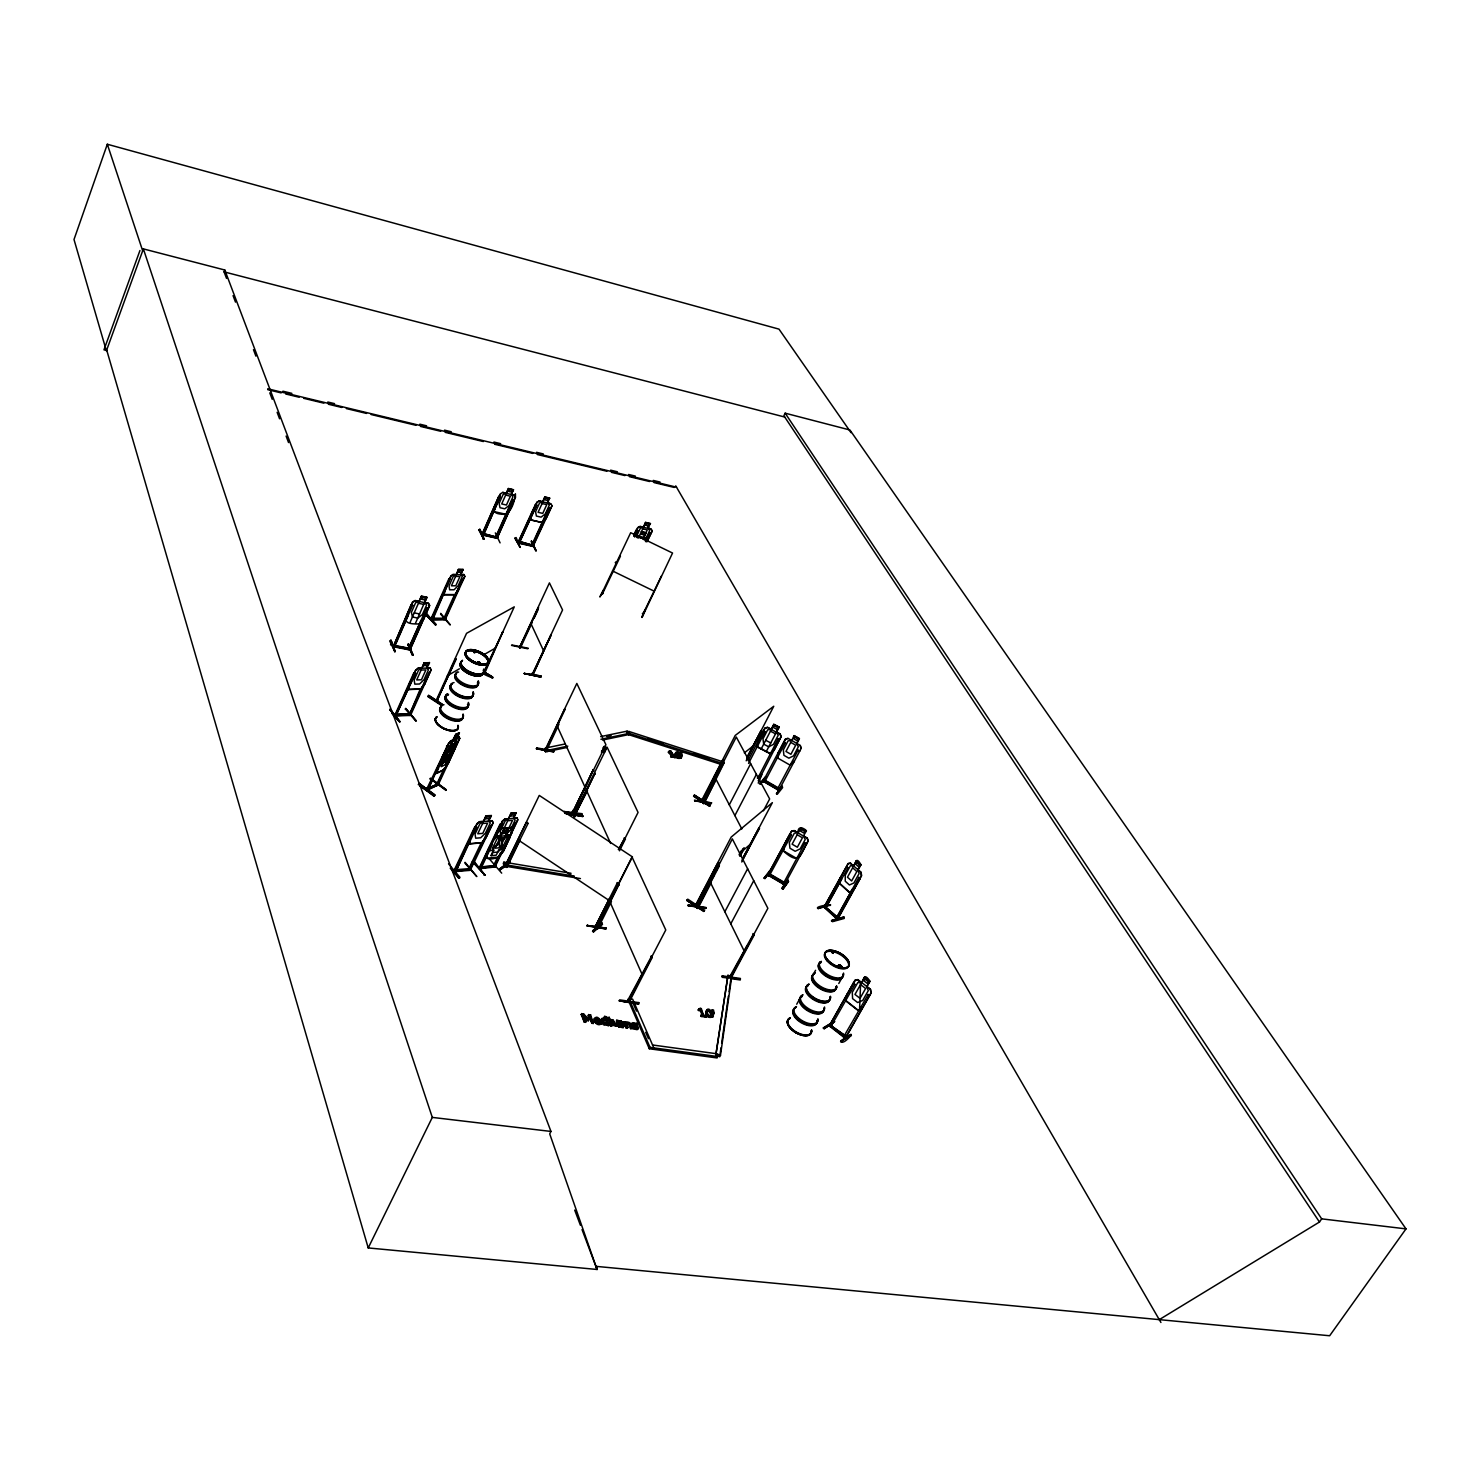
<?xml version="1.0" encoding="UTF-8"?>
<svg xmlns="http://www.w3.org/2000/svg" width="1480" height="1480" viewBox="0 0 1480 1480"><rect width="100%" height="100%" fill="white"/><g stroke="black" fill="none" stroke-linecap="round" stroke-linejoin="round"><path stroke-width="1.5" d="M531.468 541.07L536.26 550.986L531.394 540.977M839.826 967.217C843.785 967.883 837.014 963.924 839.53 967.051M838.809 966.2L840.455 965.386M832.778 952.343C831.649 955.192 834.48 950.789 832.482 952.861M837.218 916.49L838.383 917.582M540.848 677.008L524.216 673.418L541.07 675.971L540.811 677.1L524.124 673.511L541.07 676.027M836.848 916.768L825.988 907.407L838.198 917.97M859.566 1009.767L860.657 981.888M415.695 720.908L405.52 709.087M824.878 905.797C827.801 907.555 824.841 904.632 824.064 907.221L848.188 863.524L823.953 907.259M825.692 908.221L841.676 879.157M592.74 931.309L593.499 931.882L592.981 930.439L601.971 922.947L592.518 931.346M601.712 923.668L592.814 931.401M450.216 624.671L440.707 613.349M776.593 793.687L782.199 786.269L782.624 787.582L777.278 794.26L776.834 792.947M782.162 888.481C781.403 886.279 790.69 880.637 787.563 880.989L788.1 880.285M782.476 887.926L782.883 889.184L788.526 881.507M464.924 863.099L476.819 876.586L465.072 862.322M845.709 1038.202L843.545 1036.999L868.224 994.412M846.579 1036.666L831.427 1025.992L846.412 1036.536M501.702 873.145L489.602 859.159M830.428 1026.861L829.337 1025.455M484.848 672.623C507.104 684.278 476.394 672.198 484.682 673.215M851.389 1035.741L850.445 1035.149C853.535 1032.818 843.23 1045.602 840.807 1041.365M494.857 506.456L494.209 511.599L506.141 514.337C516.871 506.438 515.059 485.403 515.484 497.373M493.95 865.042L495.93 865.319L494.968 867.095L509.379 836.922M495.005 866.984L479.428 868.741L481.444 866.429M495.763 865.393L493.784 865.06M495.93 865.43L494.283 865.578M493.191 866.633L495.079 864.764M531.302 514.818L530.562 519.813L542.383 522.607L546.231 518.351L551.985 505.753C550.893 501.591 544.14 504.384 549.82 498.131L544.788 496.947L542.698 501.757L539.22 500.869L536.907 502.275L518.055 543.012L520.312 542.068L518.796 541.291L532.06 545.066L519.887 541.587L519.258 542.957L536.704 505.032L535.316 504.717L517.908 542.698L533.152 546.101M481.574 867.003L481.074 868.594L478.891 868.149L480.982 866.318M479.187 868.113L500.111 823.99L501.554 823.842L498.131 832.334M832.204 920.283L832.445 921.67L844.229 918.451L843.471 917.804C843.23 918.081 816.109 925.074 843.989 917.045M720.038 1054.5L721.001 1047.784M721.648 1043.289L728.401 996.17M729.048 991.674L730.99 978.206L754.264 934.879L753.653 933.658L729.807 976.596C732.082 980.26 729.603 973.23 731.638 975.191M720.464 1055.388L731.693 976.874L727.975 975.283L715.821 1055.092L719.706 1056.757L720.464 1055.388L716.561 1053.723L652.551 1044.991M408.776 689.532L409.405 684.223L408.776 689.532L420.746 689.125L424.815 683.852L431.161 669.7L430.088 667.758C420.838 671.754 435.286 653.846 426.666 668.165L428.423 669.848L424.002 679.709L419.58 684.001L414.825 684.149L414.141 680.005L418.544 670.126L421.893 668.294L424.168 662.818L429.274 662.688M715.821 1055.092L727.975 975.283M758.112 741.166L757.224 746.956L769.952 753.635L774.373 749.694M444.74 589.836L444 594.812L455.026 594.757L464.85 576.368L463.98 574.591L452.917 574.629L450.716 576.368L431.106 619.935L431.328 617.993L432.937 618.029M444.185 594.646L444.814 589.706M777.555 757.963L778.517 752.118L777.555 757.963L790.024 765.086L794.224 761.183M469.604 869.593L470.437 870.277L471.047 868.575M770.359 874.773L783.53 882.505L782.772 883.819L784.418 884.818L808.117 840.991C799.903 855.644 799.903 865.782 783.198 850.889L784.215 844.784M468.42 869.851L469.289 868.168L471.214 868.557M455.729 871.591L476.745 826.987L474.858 826.635L453.694 871.221L456.025 869.408L455.637 871.628M453.861 871.202L470.067 869.704M454.619 869.593L469.197 869.186L456.062 869.907M470.141 838.494L469.179 844.026L481.759 842.786L485.921 837.199M469.382 843.822L470.27 838.642M505.549 835.608L509.194 835.09L510.23 836.977L503.274 851.518L498.908 857.068C468.032 867.891 503.848 830.65 502.479 821.308M486.624 858.326L487.641 852.924M588.633 1014.503L587.912 1018.481L583.527 1013.782L581.159 1014.448L584.36 1022.255L586.135 1021.496L583.379 1014.78L587.949 1019.72L589.614 1015.65L591.908 1023.291L593.295 1023.494L590.557 1014.762L588.152 1015.428L590.076 1015.706L593.295 1023.494M494.764 839.16L495.393 835.756M731.305 977.929L731.324 974.876L730.491 976.43M511.636 832.611L512.616 827.505M511.766 832.759L512.82 827.302L500.591 828.541L496.207 834.165M430.68 778.684L446.239 790.08L432.382 779.904M585.654 1022.421L582.898 1015.706L588.318 1020.774L589.614 1015.65M845.709 1000.869L847.115 994.264L845.727 1000.85L858.382 1010.692L863.321 1006.863M443.408 619.343C442.798 616.383 447.996 618.603 444.74 618.307L443.408 619.343L454.379 595.108M444.315 617.826L445.647 617.863L444.999 619.324L430.68 619.454L448.829 578.939L450.142 578.939L432.604 619.935L433.27 618.399L431.494 618.029M431.42 619.99L445.184 619.713L464.85 576.368M445.813 790.227L430.255 778.832M431.161 669.7L410.515 715.413L395.031 715.987L397.232 714.507M409.164 713.452C413.956 712.75 405.871 716.579 410.959 713.86M697.913 908.498L697.191 907.221C698.116 902.541 699.874 909.923 696.913 908.128L713.989 875.18M697.043 908.313L697.246 905.483L698.708 906.963M854.034 889.202L849.724 892.81L839.271 883.32L840.64 877.085M840.936 877.159L839.604 883.227L849.835 892.514M396.085 714.489L397.084 713.952L396.4 715.488M397.269 714.415L395.123 716.043L415.732 670.033L418.322 668.22L430.051 668.072M641.728 617.216L645.151 609.945M704.721 802.123L703.981 800.865L703.962 803.585L716.191 779.461M629.204 1002.053L652.18 957.523L651.588 956.246L627.649 1000.517L628.741 1000.905M629.093 1000.369L628.482 998.908L629.278 1000.48M582.084 815.221L582.177 813.704L564.102 811.521L582.084 815.221L564.102 811.521M492.155 677.673L484.515 672.734M492.007 677.914L492.433 677.063L483.812 671.902M638.805 1002.552L638.676 1004.254L619.195 1000.795L638.472 1003.551L619.195 1000.795L619.676 999.87L638.824 1002.645M722.37 975.857L740.407 978.447L740.278 979.982L731.268 978.668M479.576 663.743L479.132 662.688M477.06 662.522L478.817 661.93M478.003 661.893L479.428 663.355M442.095 757.741L440.818 762.774L442.279 757.871M474.636 652.773L473.415 651.441M454.897 748.843L444.796 769.249L436.36 773.43L437.654 768.453M436.526 773.207L444.204 754.134L448.773 750.563L451.252 745.162L454.841 743.441L448.366 759.851L444.611 765.012L441.262 766.677L441.41 763.273L446.017 753.227L448.644 750.563M619.399 849.613L638.065 812.428L607.096 747.178L573.537 815.369L574.092 816.516L587.523 790.653M572.427 812.742L593.313 769.73L573.186 812.983C576.164 811.188 570.596 809.227 574 811.577M851.019 432.66L778.998 329.134L107.319 144.245L74 239.52L106.394 350.853L143.375 248.899L224.794 270.007L550.967 1131.442L549.709 1133.883L597.051 1269.47L368.224 1247.936L106.69 350.039M546.379 749.195L545.417 748.825L545.861 749.824M139.934 250.527L103.97 349.835L106.838 350.519M226.533 278.37L224.072 271.876L224.794 270.007M394.882 651.515L391.016 640.266L394.901 651.755L389.684 640.933L391.016 640.266M393.347 644.744C377.289 643.375 438.006 653.476 395.105 645.558M394.55 646.982L412.661 605.08L411.089 604.746L393.255 646.797L393.569 645.169M393.236 646.741L412.532 601.935L415.159 600.473L419.303 601.416L415.621 602.712L411.403 612.313L412.439 616.994L417.767 618.067L422.411 614.533L426.647 604.969L424.557 602.674L428.46 603.174L429.718 605.505L409.997 649.979L410.682 648.166L409.091 647.796M394.235 646.501L395.438 645.484M408.11 615.458L394.217 646.446M410.2 622.118L421.449 596.311L426.832 597.513M415.51 623.173L426.776 597.402M407.925 644.54L408.351 643.707L413.253 655.307L407.925 644.54L412.273 655.159M410.515 648.573L408.092 649.276L421.079 620.342M408.258 649.646L426.573 607.929L428.293 608.613L426.721 608.28M408.092 649.276L410.829 648.518L409.96 650.016L393.032 646.649M410.016 649.646L429.44 605.431M423.447 619.195L429.496 605.542L428.312 603.322L415.233 600.769L412.754 602.157C408.388 615.791 396.918 624.56 419.432 623.968L423.576 619.158M435.694 625.078L425.334 614.237L435.694 625.078L426.37 613.497L425.223 614.348M432.53 617.918L432.623 619.861M444.907 589.817L450.845 576.442M446.535 587.061L432.049 619.399M462.852 569.615L460.613 574.647L462.315 576.442L458.153 585.784L454.009 589.78L449.624 589.798L449.05 585.803L453.213 576.423L456.321 574.758L458.375 569.43L463.185 569.56L458.375 569.43M450.716 576.368L452.917 574.462L456.247 574.591L458.56 569.707M415.251 672.808L413.845 672.845L394.679 715.562L410.034 714.914L426.351 678.469M409.535 684.352L415.732 670.033M394.938 715.488L396.029 715.451L408.018 689.07M409.831 685L412.532 678.895M483.738 539.257L479.872 529.415L483.738 539.257L478.817 529.933M479.909 529.415L478.688 530.007M460.706 574.758L463.074 569.449M418.211 668.257L421.8 668.127L424.168 662.818M483.294 534.946L483.535 533.392L481.703 534.872L498.834 496.281L500.24 496.596L483.146 535.298C486.273 533.337 480.556 532.226 481.759 534.576L497.021 538.017M462.87 578.957L444.093 619.769M482.055 535.002L498.834 496.281M391.812 713.231L399.97 721.74L390.11 708.938M444.777 619.288L461.982 580.974M494.912 506.549L500.555 493.913M405.261 709.198L405.724 708.346L416.361 721.019L406.112 709.16M500.24 496.596L483.424 535.26M482.924 538.998L484.053 538.461M502.738 492.396L514.504 495.393L511.303 494.394L513.486 489.732L508.343 488.455L506.271 493.303L502.738 492.396L500.407 493.821C496.355 505.901 485.829 514.596 506.141 514.337M409.202 715.451L420.413 688.644M408.98 715.395L429.071 672.401M410.885 713.379L408.48 714.988M495.319 532.874L500.092 542.864M512.764 499.777L514.171 500.092L512.616 499.463L495.301 537.647L495.948 536.223L497.576 536.593L497.169 538.332L481.87 534.909M512.616 499.463L495.8 538.073M497.095 538.387L514.023 499.796M496.891 538.369L515.447 497.262M442.613 704.48L428.627 695.397L427.757 696.543L441.706 705.646M436.674 700.595L435.768 701.076L438.025 699.522M436.656 701.465L455.711 658.674L436.73 701.52M436.471 701.483L456.266 659.044M437.377 701.132L438.08 699.393M536.704 505.032L519.24 542.92M520.146 547.378L516.132 537.554L514.966 538.165L520.146 547.378L514.985 538.128M544.844 497.04L542.79 501.96L539.571 502.941L535.575 511.729L536.389 516.058L541.07 517.149L545.288 513.967L549.284 505.198L547.489 503.052L549.58 498.242L544.899 497.151M418.248 784.659L419.284 783.457L434.917 794.945L434.51 795.851L420.006 785.899M531.949 546.157L548.913 507.862L531.449 545.732L532.097 544.326L533.873 545.102M548.913 507.862L550.301 508.177L532.8 545.99L533.762 545.01M551.985 505.753L533.022 546.453L518.389 543.123M430.051 779.016L430.458 778.129L446.072 789.562L445.61 790.413M428.238 789.821L447.478 745.791L426.351 789.821L428.368 787.73L427.35 790.302L448.588 743.349L450.789 741.147M448.681 743.367L441.965 757.816M446.072 752.691L455.803 734.432L459.244 732.989M483.127 673.382L502.738 631.997L484.663 673.289M453.306 739.834L455.803 734.432M447.904 751.84L452.529 741.776L455.933 740.185L451.992 748.936M484.774 671.328L483.757 673.678L514.263 606.856L466.552 633.329L435.934 701.002M456.58 738.261L459.059 732.859M444.019 768.527L436.322 785.103L437.969 783.938C440.615 782.254 434.695 784.012 438.265 782.938M453.121 749.398L459.447 732.748L455.655 734.432M437.877 782.938L436.97 785.547L446.923 763.921M448.81 759.795L457.912 741.61L456.913 742.072M448.366 763.365L459.707 738.372L459.133 736.948L459.559 738.502M433.881 796.148L420.079 785.806M511.525 645.41L527.842 648.777M520.979 646.187L519.646 647.889L538.276 607.929M538.609 607.596L519.554 647.796M520.368 648L532.264 622.229M534.151 618.178L537.906 610.074M519.517 647.37L549.432 582.898L562.567 609.963L532.115 675.102C529.988 671.902 535.668 673.974 532.337 673.474M531.986 674.973L551.3 634.402L532.671 675.158M532.818 675.139L551.3 634.402M455.414 870.98C457.875 865.837 452.603 875.79 454.453 869.611M454.49 871.72L476.93 823.731L479.594 821.622L492.082 820.975M477.078 823.787L469.956 838.549M455.914 871.516L468.716 842.712M491.12 815.721L486.106 816.109L483.479 821.64L479.909 823.713L475.062 834.017L475.672 838.198L480.685 837.791L485.459 833.166L490.324 822.899L488.511 821.252L491.397 815.535L485.884 815.795L483.368 821.511L479.576 821.788L476.93 823.731M450.197 868.131L458.745 878.195M458.615 878.306L459.966 877.307L448.551 863.876M470.992 868.741L468.254 869.87L480.852 843.637M472.435 861.897L473.711 860.879L484.941 875.143L472.453 861.86L473.748 860.879M487.105 833.425L469.678 869.667L470.825 868.094M603.377 590.354L600.214 596.292M491.397 815.535L488.382 821.104L492.118 820.641L493.21 822.584L486.217 837.347L481.796 842.952M620.453 556.147L602.231 594.312L602.897 593.351M696.821 904.243L697.765 903.522L696.821 905.187M634.143 534.188L636.104 530.043L637.621 530.654L634.679 536.87M633.847 535.908L637.695 527.583L640.082 526.38L643.393 527.158L645.539 522.44L650.442 523.661L645.539 522.44M633.995 535.945L637.88 527.768L640.082 526.547L651.237 529.137M634.495 536.555L637.621 530.654M636.234 536.907L640.322 528.323L643.486 527.343L645.595 522.533M501.96 824.305L500.518 824.452L479.316 868.686L481.832 867.003L479.946 866.522M536.815 747.881L554.075 751.1L536.445 748.788L536.851 747.937M491.36 855.514L493.95 850.094L490.305 850.667L489.251 848.798L502.349 821.16L504.81 818.976L508.362 818.644L505.105 821.03L500.221 831.26L500.758 835.368M480.519 868.038L486.254 855.995M496.503 834.313L487.438 852.961M498.686 829.873L501.554 823.842M480.871 868.668L492.396 844.396M696.969 905.057L695.415 905.113L697.117 903.059M510.988 813.13L516.335 812.798L510.988 813.13L508.454 818.81L511.21 813.445M490.971 855.57L493.562 850.149M508.546 830.095L503.255 830.613L500.795 836.219L497.299 838.291L492.452 848.447L493.007 852.535L497.891 852.036L502.571 847.448L507.418 837.31L505.679 835.756L508.417 829.966L505.809 835.404M650.164 523.679L648.018 528.397L649.702 530.488L645.595 539.072M650.386 523.568C644.744 529.618 651.348 527.047 652.31 531.024L647.241 541.236M484.053 875.254L484.922 874.921L473.322 861.582M565.341 743.922L545.473 748.029L544.862 749.305L547.341 751.544L567.192 747.418M545.491 748.825L544.696 750.527L546.046 751.6L559.033 724.09M564.287 711.085L545.066 751.304L546.028 751.673L545.38 750.434M646.298 539.257L649.258 533.077L650.59 533.392M505.624 834.868L510.304 830.243L515.17 820.049L513.449 818.477L515.947 812.853M565.12 709.993L564.639 708.976L545.213 751.415M645.484 541.625L649.258 533.077M513.449 818.477L516.206 812.649M545.954 751.692L546.731 749.99L545.547 748.936M646.816 541.939L652.07 530.95M547.341 751.544L547.952 750.268L567.821 746.142M493.025 866.651L497.965 856.624M500.296 853.072L493.821 867.132M511.784 829.059L515.669 822.473M503.219 848.466L494.376 866.41L495.541 864.857M510.877 832.463L513.764 826.469M511.285 832.926L517.649 819.661M503.274 851.518L511.951 832.704M505.772 866.152L500.388 869.648L499.445 869.019L504.31 865.43M509.879 862.581L510.267 861.656L499.574 868.945M571.058 873.274L503.921 862.137L503.274 863.506L504.291 866.022L580.438 878.584M500.388 869.648L500.721 868.705M504.291 866.022L503.921 862.137M611.481 901.376L597.532 929.2L596.588 927.572L632.423 856.883L539.257 795.426L504.976 866.226L526.584 822.233L528.138 823.269L506.419 867.317C510.526 864.93 503.089 864.154 507.659 865.393M505.716 866.188L507.215 867.243L505.716 866.188L506.252 864.524M506.882 867.484L520.387 839.364M643.115 613.774L661.412 576.034M564.805 813.112L582.824 816.535L567.377 813.871M565.175 813.482L583.194 815.961L567.247 814.167M604.192 746.272L606.337 748.769L605.505 746.53L603.785 747.123L605.93 749.601M593.313 769.73L572.63 813.001L573.389 811.484M573.962 816.331L594.979 773.3L574.259 816.609L574.314 813.76L574.832 814.981M574.943 816.701L575.295 814.13M368.224 1247.936L432.308 1117.4L143.375 248.899M627.15 731.139L626.54 732.378L628.982 734.543L629.592 733.285L627.15 731.139L600.658 736.615M596.033 1266.362L597.199 1269.47L595.885 1266.343L1329.651 1335.755L1406 1228.881L849.927 429.996L785.159 413.179L783.882 415.75L1319.457 1222.036L1159.265 1319.642M722.425 761.627L628.889 731.453L628.26 732.693L628.556 734.616L722.185 764.79M628.556 734.616L628.889 731.453M618.307 849.557L624.875 837.846L625.411 838.994L619.473 850.815M618.936 849.649L624.875 837.846M672.16 756.835L668.368 752.118L670.163 750.823L675.509 757.094L670.607 756.539M668.646 752.635L668.793 751.285M668.368 752.118L670.163 750.823M675.102 757.927L673.271 757.038L671.051 750.989M670.199 752.932L669.053 751.822M670.903 757.131L671.014 755.707M586.894 925.481L606.319 928.163L605.857 929.07L586.987 925.444L606.301 928.145M587.227 926.24L587.634 925.278M680.023 753.394L681.707 752.802L682.188 755.836L680.023 753.394L682.188 755.836M617.512 882.543L595.201 926.739L609.409 898.601M681.41 755.688L680.43 752.562M595.515 926.295L596.495 924.741L595.496 925.296M593.48 931.993L602.471 924.427L601.935 922.928M596.57 928.793L619.047 884.096L596.829 928.959L598.401 927.368C596.958 924.223 595.219 932.16 597.976 925.796M701.557 800.662L735.227 735.43L773.763 706.256L746.697 758.463M702.371 799.071L703.222 798.645M723.017 760.665L702.186 801.124L703.019 800.458M709.475 806.304L693.639 796.092L709.882 805.879M694.009 795.851L694.435 795.019L710.252 805.213L709.827 806.045L693.584 796.185M583.527 1013.782L581.159 1014.448M694.712 800.791L711.566 802.863L694.712 800.791L711.177 803.751M584.36 1022.255L581.64 1013.523M587.468 1020.645L587.949 1019.72M590.076 1015.706L590.557 1014.762M588.318 1020.774L588.799 1019.831M701.631 800.773L703.055 798.682M723.128 759.777L702.463 800.107M723.683 760.128L702.963 800.569M703.444 802.586L703.962 803.585L702.612 802.438L736.282 737.04L769.655 798.941L763.403 810.799M703.019 803.233L723.017 764.087M703.87 803.455L724.053 762.959L723.498 761.923L724.053 762.959M703.315 803.492L703.777 801.772M594.609 1020.293L596.607 1018.055L598.79 1019.239L598.734 1020.867C590.594 1021.441 596.865 1016.594 598.734 1020.867M594.923 1021.052L600.806 1020.867L594.923 1021.052L595.83 1022.365A2.461 1.351 27.8 0 0 597.236 1023.235C601.676 1024.475 602.656 1021.736 597.716 1022.292A2.461 1.351 27.8 0 1 596.311 1021.441L595.404 1020.127M600.806 1020.867C593.776 1010.045 591.945 1027.176 601.232 1022.255M607.244 1024.863L604.599 1025.159A2.849 1.554 27.9 0 1 602.823 1024.234L601.102 1019.683A3.46 1.887 27.8 0 1 602.434 1019.165A4.014 2.183 27.8 0 1 605.135 1019.85L604.562 1016.409L605.875 1016.594L608.798 1025.64C605.82 1026.084 608.779 1022.458 607.485 1025.455M598.401 1019.147C588.615 1014.392 596.736 1029.118 601.676 1023.327M605.875 1016.594L604.081 1017.333M605.135 1019.85L604.562 1016.409M602.915 1022.958L606.893 1024.031L605.968 1019.739C597.014 1016.779 610.833 1029.877 605.968 1019.739M610.722 1025.918L608.743 1019.147L610.722 1025.918L612.498 1025.159L610.038 1019.332L607.337 1018.073L609.298 1017.352L609.242 1019.295L609.298 1017.352M607.762 1019.091L607.817 1017.148M606.893 1024.031L607.374 1023.106M612.017 1026.084L610.038 1019.332M747.104 756.965L761.201 730.491L746.198 760.794M746.605 759.314L761.738 730.824M618.381 1026.361L613.996 1025.733L611.906 1019.591L616.809 1025.03L618.51 1024.604L616.679 1020.257L617.974 1020.442L619.954 1027.194C616.938 1027.583 619.954 1023.957 618.659 1027.009M616.679 1020.257L617.252 1025.899A2.59 1.406 28 0 1 615.865 1025.88L613.201 1019.776M748.085 760.646L764.883 728.105L767.528 727.254L771.376 729.381M758.26 741.313L765.03 728.252M748.547 763.403L765.03 731.657L763.403 731.12L765.03 731.657M627.742 1000.498L628.574 998.889M729.288 804.824L750.656 763.699M619.954 1027.194L617.974 1020.442M642.043 974.617L628.463 1000.739L629.093 1001.997M629.24 998.982L628.26 1001.979L628.63 1000.887M620.934 1022.458C625.356 1022.255 631.276 1019.868 632.367 1027.934L630.591 1028.674L631.072 1027.749C631.942 1021.903 622.137 1020.497 628.001 1027.323L626.225 1028.064L623.654 1021.977A2.035 1.11 28.1 0 0 622.451 1021.977L623.135 1027.638L621.841 1027.453L619.843 1020.701C622.858 1020.312 619.861 1023.938 621.138 1020.886M774.336 749.787L781.218 736.633L780.201 733.895L776.445 732.027L779.22 727.161L773.781 724.312L771.228 729.196M761.164 749.028L773.874 724.571M623.135 1027.638L621.766 1022.347M686.85 900.432L704.166 911.033L686.868 900.395L687.756 899.174L704.628 910.237L704.166 911.107L687.238 900.043M621.841 1027.453L619.843 1020.701M766.215 751.673L778.961 727.235M627.52 1028.248L626.114 1022.976M706.053 907.536L705.609 908.443L688.015 905.63L688.477 904.761M734.876 815.591L756.391 774.355M758.519 776.519L757.39 778.11L758.667 776.538L759.795 777.13L759.221 779.072L780.996 736.596M778.24 738.613L779.738 739.408L778.24 738.613L757.723 778.332M632.682 1024.567L633.81 1023.346L637.048 1024.364L632.682 1024.567L637.362 1027.545L633.163 1026.676L633.088 1028.692L636.548 1029.599A3.367 1.813 28.3 0 0 637.862 1029.322L637.196 1027.046M695.434 905.371L731.194 837.088L772.375 802.641L742.276 859.658M696.211 904.558L718.318 862.47L696.118 905.797L718.91 862.859M633.088 1028.692L633.163 1026.676M785.177 742.812L783.716 741.98L785.362 742.59L764.568 782.125C768.471 778.388 759.61 780.312 764.587 782.217M636.511 1025.27L636.604 1023.309L631.96 1022.976L632.774 1024.956L635.79 1026.177M716.116 871.11C717.467 865.449 719.928 865.837 719.317 865.005M778.795 790.413L763.125 781.292L785.362 739.075L787.952 738.298L800.31 745.439L801.216 748.325L778.795 790.413L777.204 789.524L798.072 750.286L799.718 750.897L798.072 750.286M719.28 866.041L697.154 908.295L697.228 905.575M765.66 780.571L779.775 788.692L779.146 790.283L763.31 781.07L764.124 779.646M778.647 752.265L785.491 739.241L787.952 738.52M760.646 783.549L766.178 776.982L760.313 784.123M711.362 882.432L697.931 908.405M764.346 782.106L765.364 780.349M705.609 908.443L705.979 907.555L688.459 904.743M703.721 911.495L686.942 900.303M796.888 743.46L799.459 738.576L794.076 735.579L791.615 740.721L788.1 740.814L783.327 749.916L783.938 755.337L788.877 758.186L793.576 755.836L798.349 746.752L796.555 743.589L799.182 738.631L794.168 735.838M599.918 597.051L603.692 589.78M739.057 854.83L741.147 850.871M740.685 852.961L742.775 849.002M739.63 855.921L743.811 848.003M740.222 856.032L744.385 848.114M742.646 858.271L759 827.949L741.795 862.008M742.165 860.62L759.573 828.319M716.561 1053.723L717.134 1057.96L649.295 1048.765L650.035 1047.359L628.908 998.593L632.626 999.13L653.809 1047.877L653.087 1049.264M724.849 911.736L747.622 868.76M730.787 923.816L753.745 880.693M779.22 727.161L773.726 724.386M764.938 878.362L771.117 870.24L764.938 878.658L763.995 878.102L770.654 870.795M769.174 875.957L791.467 834.887L789.913 833.98L767.713 874.976C769.36 878.01 772.19 873.366 768.768 873.237M791.615 831.39L784.418 844.858L783.42 850.797L796.351 858.252M702.649 1015.946L700.318 1010.895L698.227 1009.952L700.262 1008.306L703.925 1016.131L706.034 1017.148L701.224 1016.464L701.354 1014.78L703.13 1015.039L700.854 1015.687M698.542 1010.636L698.708 1009.045M698.227 1009.952L700.262 1008.306M703.148 1014.429L701.279 1008.454M700.318 1010.895L700.817 1009.989L699.023 1009.73M800.717 827.672C815.018 837.976 797.609 819.772 797.998 832.759L794.168 830.521L791.412 831.298L767.917 875.143L784.659 884.929L785.529 883.024L770.581 874.347M800.884 827.875L798.09 833.037L794.371 833.092L789.321 842.546L789.95 848.225L795.186 851.278L800.162 848.873L805.25 839.419L803.344 836.089L806.415 830.872M722.37 975.69L722.259 977.337L726.791 977.836M701.224 1016.464L701.354 1014.78M758.223 783.105L761.571 775.261M705.664 1016.371L706.163 1015.465L704.406 1015.225M706.034 1017.148L706.163 1015.465M730.695 974.784L730.528 977.725L767.88 908.313L732.323 838.883L697.284 907.277M711.547 1010.618L713.508 1009.915L714.082 1013.689L711.547 1010.618L713.009 1010.822L714.082 1013.689M730.269 977.558L747.289 945.48M713.193 1013.56L712.047 1009.712M783.586 882.413L783.068 884.115L804.935 843.119L806.674 843.748L804.935 843.119M782.883 889.184L788.489 881.377M758.278 780.793L761.701 774.447L758.555 780.83M757.538 777.851L759.221 779.072M829.392 904.761L830.021 905.501C834.221 903.318 813.112 906.685 818.218 908.591L818.588 907.702M825.822 908.35L825.877 906.759M848.077 867.521L825.193 908.313M818.237 908.295L830.447 904.632M837.162 919.284L861.656 875.605L861.064 872.386L858.03 869.815L860.953 864.709C853.72 852.018 856.606 872.553 850.482 863.025L848.077 863.562M856.457 860.676L853.59 866.077L850.427 865.745L845.246 875.18L845.246 881.211L849.428 884.985L853.886 882.987L859.103 873.552L857.79 869.851L860.953 864.709M836.293 917.952L837.754 919.173L860.213 878.454L858.974 877.344L836.108 918.34M852.535 888.981L836.7 918.174M836.644 918.192L836.866 916.879M837.865 917.73L837.218 919.395M796.721 1004.236L799.477 999.314M812.779 975.283L815.573 970.307M839.216 965.312L841.417 966.81M838.772 983.516L841.547 978.502M823.343 1027.934L834.628 1021.57L824.175 1028.711L823.269 1028.008L833.37 1021.7M824.175 1028.711L834.591 1021.552M853.498 983.09L829.226 1026.01L854.977 980.204L857.882 979.594L870.518 989.361L871.258 992.766L845.358 1038.423L845.838 1036.648L844.414 1035.464L843.545 1036.999M847.318 994.375L855.237 980.352M831.852 1025.196L829.855 1024.216L830.872 1026.583M830.632 1026.954L854.996 984.237M831.149 1026.88L832.038 1025.27L830.206 1023.92M832.334 952.547L833.314 953.139M870.518 989.361L866.891 986.698L870 981.333C861.452 968.123 864.986 989.473 857.771 979.649M864.561 977.152L861.545 982.831L857.845 982.498L852.277 992.34L852.591 998.63L857.641 1002.552L862.729 1000.443L868.316 990.601L866.614 986.735L869.722 981.37M841.491 1042.216L841.066 1040.625L850.945 1034.261M845.099 1038.276L871.147 992.636M694.342 795.13L710.234 805.231M511.932 644.966L528.323 648.259M444.629 768.99L448.181 763.255M450.401 756.539L452.899 752.691L449.217 758.593M419.173 783.586L434.843 795.001M1319.457 1222.036L1321.677 1218.854L1406 1228.881M781.94 888.629L788.008 880.138M803.621 836.034L807.322 838.087L808.284 841.102M768.49 873.496L770.211 874.514L768.952 873.348M764.124 878.029L769.859 870.462L770.654 871.073M458.596 589.651L455.026 594.757M408.665 689.403L420.709 688.959L424.815 683.852M496.337 834.295L500.721 828.671M507.973 837.957L510.841 834.221M498.741 856.754L502.978 851.37M779.904 788.859L777.962 788.119M776.371 793.743L782.162 786.25M777.74 789.395L778.48 787.971M779.553 788.988L778.961 790.505M790.024 765.086L794.39 761.312M759.425 783.882L764.994 777.222L765.752 777.796M763.884 779.553L765.086 780.682M448.773 743.478L450.642 740.87L459.3 737.077M536.463 748.547L553.687 751.711M419.321 623.654L423.41 619.084M506.086 514.226L509.971 510.045M542.346 522.422L546.028 518.185M604.58 752.321L601.435 752.229M587.301 925.925L605.93 928.755M711.196 803.51L694.453 800.107M395.142 650.941L390.868 640.322M498.464 836.718L501.591 833.629L506.456 833.129M428.627 695.397L442.502 704.591M426.555 789.728L438.136 785.029L459.707 738.372M644.577 539.885L643.153 539.22M688.089 905.335L705.683 908.128M479.816 663.78L479.835 662.781M478.151 661.986L478.299 663.466M625.152 1023.235L627.076 1022.551M718.318 862.47L718.188 863.469M434.399 795.815L418.766 784.326L434.51 795.851M708.883 879.731L714.082 875.291M740.055 853.054L750.452 844.173M796.296 858.326L800.846 854.46M849.724 892.551L854.016 888.999L861.341 875.568L860.787 872.534M502.423 849.354L504.865 847.096M619.102 883.579L617.197 882.802M502.33 821.252L504.939 819.125L517.075 817.959L513.708 818.274M415.991 670.218L418.211 668.091L421.8 668.127M863.154 1006.678L858.363 1010.433L846.061 1000.72M714.285 776.241L717.818 773.485M744.311 752.876L753.154 746.013M621.415 1021.533L625.633 1022.31M500.203 869.371L505.124 865.818M526.584 822.233L527.805 823.49M497.779 536.962L496.077 536.574M483.886 533.836L495.893 536.962L482.184 533.17M629.925 1000.388L629.462 999.296M840.566 1041.495L850.686 1035.02M840.862 1041.569L850.741 1035.205M824.009 1028.415L833.962 1022.162M829.281 1025.973L830.465 1024.067M869.722 995.559L867.872 994.615M607.725 1023.938L605.08 1024.234A2.849 1.554 27.9 0 1 603.304 1023.291L601.583 1018.758A3.46 1.887 27.8 0 1 602.915 1018.221A4.014 2.183 27.8 0 1 605.616 1018.924M832.075 952.066L833.203 953.398M833 952.62L832.722 952.102M618.862 1025.437L614.477 1024.808L611.906 1019.591M521.145 646.594L520.886 646.168M869.889 981.407L864.468 977.207M483.904 671.754L492.415 677.1M503.274 632.349L501.96 632.46M704.018 801.92L704.277 801.124M702.704 802.438L703.259 803.381M447.404 675.712L459.392 668.812M483.368 655.011L495.356 648.111M621.285 1023.291L621.97 1022.902A2.035 1.11 28.1 0 1 623.173 1022.902L626.225 1028.064M625.633 1023.901L628.39 1023.994L630.591 1028.674M572.797 810.374L573.981 811.429M573.186 812.983L572.649 811.762M436.36 773.43L444.796 769.249M446.128 751.785L454.675 747.696L452.362 748.825M451.289 745.291L454.638 743.663M427.979 787.712L427.072 788.248L437.543 784.511M436.841 783.993L428.7 788.581M437.969 784.955L427.257 790.246M448.033 746.198L446.479 746.253M458.208 734.173L455.193 736.985L457.394 735.967M459.355 878.14L451.086 867.872M399.804 721.648L389.74 709.605L399.97 721.74M436.045 624.245L426.37 613.497M478.466 661.801L477.115 662.781L478.391 663.891M478.318 661.912L478.077 663.299M477.837 662.171L478.854 662.559M479.89 663.28L479.095 661.93M473.859 652.569L475.135 652.476L474.525 651.33M602.971 592.925L601.583 593.961L630.684 532.707L672.549 553.039L642.005 617.475L644.744 610.685M764.994 728.345L767.528 727.457L779.997 734.099L780.959 736.67M791.56 831.464L794.224 830.668L807.155 838.198L808.062 841.066M832.149 920.135L843.97 916.99M831.686 920.986L843.674 917.674M818.218 908.591L830.04 905.205M860.213 878.454L858.567 877.455M861.064 872.386L850.463 863.266L848.188 863.765M846.838 866.429L847.67 867.632M600.899 739.26L629.592 733.285M602.508 740.055L628.982 734.543M606.671 736.504L611.092 735.579M632.46 1023.439L631.793 1025.399L636.604 1027.767M855.126 980.426L857.864 979.834M839.049 965.478L839.586 965.182A2.109 1.036 29.8 0 1 841.732 967.717A2.109 1.036 29.8 0 1 838.476 966.644A2.109 1.036 29.8 0 1 839.752 965.33M840.991 966.865L840.122 967.346M832.667 953.176L833.314 952.695M767.898 874.717L784.863 884.67M482.739 867.798L494.505 866.355M491.101 855.718L496.299 855.144L498.797 849.576L502.423 849.187L504.846 847.207L517.982 819.716L516.946 817.811M486.495 858.197L498.908 857.068M500.629 828.707L512.949 827.45M502.83 831.002L507.696 830.502L512.58 820.309L507.714 820.771L500.573 835.904L496.984 836.422M497.113 836.57L509.157 835.423M508.417 829.966L503.311 830.595M454.268 871.665L470.233 870.332L493.21 822.584M469.271 843.674L481.629 842.638M474.858 826.635L476.338 826.524M771.284 729.548L767.713 729.751L762.995 738.853L763.68 744.163L768.749 746.808L773.485 744.348L778.24 735.245L776.371 732.193M424.261 662.985L429.034 662.855M426.555 668.035L430.199 667.887M450.013 624.875L440.578 614.071M443.871 618.307L432.068 618.529M444.222 618.677L432.752 618.437M758.13 776.686L759.795 777.555M444.074 594.535L454.989 594.59M450.475 579.309L448.829 578.939M463.98 574.591L460.946 574.591M785.455 883.449C781.144 881.044 788.1 883.246 784.511 884.929M841.102 966.995L840.141 966.662M468.92 870.37L490.916 825.359M393.032 646.26L409.608 649.48M596.218 924.704L597.698 925.537M597.661 926.129L595.719 924.834M396.029 715.451L415.621 673.215L413.845 672.845M496.226 536.278L497.262 536.482M464.406 697.894L463.036 697.524M432.308 1117.4L550.967 1131.442M473.618 651.496L474.84 652.014L473.915 651.441M650.035 1047.359L717.874 1056.591M595.09 1019.369L599.215 1019.942M600.677 1023.161L601.195 1024.253M632.607 1027.583L635.53 1028.711M584.841 1021.311L586.135 1021.496M592.389 1022.365L593.776 1022.551M607.966 1024.53L609.279 1024.715M611.203 1024.974L612.498 1025.159M619.14 1026.084L620.453 1026.269M622.322 1026.528L623.616 1026.713M626.706 1027.139L628.001 1027.323M631.072 1027.749L632.367 1027.934M607.337 1018.073L609.723 1018.37M608.262 1020.072L609.557 1020.257M611.425 1020.516L612.72 1020.701M616.198 1021.182L617.493 1021.367M619.362 1021.626L620.657 1021.811M699.763 1009.212L700.798 1009.36M701.705 1015.558L706.515 1016.242M652.18 957.523L650.923 956.154M754.264 934.879L753.024 933.566M705.331 907.666L688.015 905.63M618.955 885.207L619.047 884.096M504.939 864.672L574.388 876.141M625.411 838.994L624.245 837.736M637.103 537.591L638.25 537.98M574.554 815.647L574.203 816.479M594.868 774.262L594.979 773.3M593.832 770.803L592.703 769.619M844.932 1035.371L843.822 1037.295M671.31 756.298L675.509 757.094M524.124 673.511L540.755 676.767M414.252 612.905L419.58 613.96M418.47 603.304L423.798 604.377M412.828 605.431L411.089 604.746M633.57 1023.476L636.123 1024.234M641.432 531.764L646.002 532.874M639.212 536.278L635.864 535.446L647.019 538.202L647.907 540.089M542.383 522.607L530.617 519.924L531.135 514.799L537 502.293L539.22 501.054L550.837 503.829M498.982 496.577L500.388 496.91M536.851 505.346L535.316 504.717M549.08 508.177L550.301 508.177M513.245 489.862L508.435 488.641L506.363 493.506L503.108 494.487L499.149 503.348L500 507.714L504.754 508.805L508.972 505.624L512.949 496.78L511.118 494.598L513.486 489.732M282.902 391.201L291.875 393.365M327.802 402.024L334.536 403.633M419.839 424.187L426.573 425.815M444.518 430.144L451.252 431.753M493.913 442.039L500.647 443.667M536.555 452.307L543.29 453.935M610.63 470.159L617.382 471.787M628.593 474.488L635.327 476.098M653.291 480.427L660.024 482.055M267.714 388.796L676.527 487.179M267.714 389.666L281.2 392.903M285.677 393.976L299.164 397.232M303.659 398.305L323.88 403.171M328.357 404.243L341.843 407.481M346.339 408.572L366.559 413.438M371.055 414.511L415.973 425.315M420.468 426.407L440.689 431.272M445.184 432.345L483.368 441.539M494.598 444.24L532.782 453.417M537.277 454.508L606.911 471.25M611.407 472.324L624.893 475.579M629.389 476.652L649.591 481.518M654.086 482.591L674.307 487.457M224.072 271.876L784.752 417.046M478.391 662.041L479.76 662.615M478.854 663.743L480.556 663.743L479.649 662.282M478.873 664.095L480.556 663.28M647.851 739.001L663.077 743.922M693.528 753.745L708.754 758.648M629.166 733.377L720.649 762.866M605.487 1020.664L602.508 1020.257L602.416 1022.033M601.842 751.377L605.005 751.47L603.322 747.326M633.57 1027.767L637.029 1028.674A3.367 1.813 28.2 0 0 638.343 1028.397L637.677 1026.121L633.181 1023.642M601.583 751.673L603.415 751.859L602.971 749.879M574.259 815.369L574.962 816.609L574.314 815.499M612.554 570.966L654.105 591.149M770.433 731.176L775.52 733.821M765.697 740.278L770.765 742.923M757.482 746.79L769.952 753.32M840.474 965.312L841.528 966.218M839.918 967.106L838.864 966.2M765.456 780.977L777.907 788.23M789.728 834.239L791.264 835.127M572.705 811.891L573.241 812.964M628.279 1001.886L665.778 929.976L632.034 857.031L596.163 927.868L596.829 928.959M642.338 613.738L643.874 612.48M628.463 1022.995L631.886 1028.859M442.243 705.165L428.183 696.211L442.132 705.312M517.926 839.771L610.074 901.098M506.049 864.912L507.233 865.707M595.108 926.536L596.68 927.59M601.62 750.582L603.84 751.008L603.377 749.047M412.495 655.048L408.221 644.485M446.146 751.637L444.111 754.115M531.283 541.717L535.686 550.745M853.146 983.293L854.645 984.441M864.542 977.522L869.611 981.444M829.522 1025.585L845.413 1037.906M829.17 1025.807L845.191 1038.294M506.9 866.966L505.291 866.503M856.328 860.713L860.824 864.746M545.473 748.029L547.952 750.268M824.471 907.111L837.569 919.062M837.255 919.302L824.138 907.37M598.919 1019.572L600.325 1021.811M473.156 861.712L484.941 875.143M391.923 713.157L399.23 721.667M450.919 868.002L459.54 878.232M602.915 748.177L604.654 751.452M645.428 539.442L643.763 537.388L646.242 532.763L641.413 531.672M545.787 749.805L545.343 751.581L544.825 750.434L576.83 683.446L605.912 744.718L572.575 812.871L571.965 811.873M785.159 413.179L1321.677 1218.854M675.731 485.847L1160.93 1322.491M648.037 539.96L647.112 537.962L644.041 537.37M489.584 848.854L490.472 850.482M491.971 820.827L493.007 822.677M509.027 835.275L510.026 837.07M715.303 777.851L741.832 828.966M670.607 752.118L672.586 756.002M709.975 881.562L744.533 951.714M463.74 574.647L464.554 576.331M530.746 623.228L543.53 650.645M479.76 529.452L483.96 538.516M479.538 529.988L483.72 539.034M700.817 1009.989L703.13 1015.039M553.668 751.951L536.445 748.788M556.832 725.33L585.081 787.323M586.21 789.821L610.648 843.452M609.686 901.265L642.376 974.987M632.83 1002.626L636.511 1011.117M645.706 1032.319L648.481 1038.664M424.779 602.416L427.036 597.273L421.338 596.107L419.062 601.25M628.186 999.981L649.295 1048.765M636.604 1023.309L637.048 1024.364M606.245 1019.554L608.798 1025.64M589.133 1016.575L591.908 1023.291M390.628 640.896L394.901 651.755M428.793 788.174L427.239 788.266M233.063 295.649L235.505 302.124M253.469 349.65L255.911 356.144M269.786 392.866L272.228 399.341M277.13 412.31L279.572 418.785M286.103 436.082L288.545 442.557M574.702 1210.104L580.401 1225.255M582.029 1229.584L597.051 1269.47M800.162 745.568L801.013 748.288M107.319 144.245L142.672 250.804M454.508 747.567L454.915 749.102M454.379 747.77L454.749 748.973M870.221 989.528L871.035 992.692M477.411 682.761A12.395 5.772 24.4 0 1 464.72 686.221A12.395 5.772 24.4 0 1 456.321 674.066M477.874 682.114A12.562 5.865 24.4 0 1 465.016 685.61A12.562 5.865 24.4 0 1 456.488 673.308M472.934 692.566A12.377 5.827 24.4 0 1 460.225 696.081A12.377 5.827 24.4 0 1 451.844 683.89M473.193 691.9A12.34 5.79 24.4 0 1 466.903 697.024A12.34 5.79 24.4 0 1 452.639 690.106A12.34 5.79 24.4 0 1 454.027 682.595M473.119 692.159A12.377 5.827 24.4 0 1 460.41 695.674A12.377 5.827 24.4 0 1 452.029 683.482M483.257 670.366A12.58 5.809 24.4 0 1 470.4 673.807A12.58 5.809 24.4 0 1 461.834 661.523M478.299 680.8A12.395 5.772 24.4 0 1 465.627 684.241A12.395 5.772 24.4 0 1 457.209 672.105M478.151 681.503A12.562 5.846 24.4 0 1 471.769 686.683A12.562 5.846 24.4 0 1 457.246 679.635A12.562 5.846 24.4 0 1 458.634 672.031M483.535 669.755A12.598 5.809 24.4 0 1 470.677 673.197A12.598 5.809 24.4 0 1 462.112 660.913M462.167 719.206A12.303 5.883 24.3 0 1 446.627 718.188A12.303 5.883 24.3 0 1 441.243 707.348M462.667 715.303A12.469 5.957 24.3 0 1 449.791 718.984A12.469 5.957 24.3 0 1 441.41 706.589M472.398 696.84A12.34 5.809 24.4 0 1 456.858 695.73A12.34 5.809 24.4 0 1 451.4 684.981M468.365 705.479A12.506 5.92 24.4 0 1 452.177 705.904A12.506 5.92 24.4 0 1 448.551 694.287M463.092 714.008A12.303 5.883 24.3 0 1 456.765 719.243A12.303 5.883 24.3 0 1 442.52 712.324A12.303 5.883 24.3 0 1 443.963 704.721M467.514 704.351A12.34 5.846 24.4 0 1 461.205 709.549A12.34 5.846 24.4 0 1 446.942 702.63A12.34 5.846 24.4 0 1 448.348 695.063M462.925 714.711A12.488 5.957 24.3 0 1 450.068 718.392A12.488 5.957 24.3 0 1 441.669 705.997M468.254 703.111A12.506 5.92 24.4 0 1 455.378 706.719A12.506 5.92 24.4 0 1 446.942 694.361M468.401 702.408A12.34 5.846 24.4 0 1 455.711 705.96A12.34 5.846 24.4 0 1 447.386 693.769M835.719 987.03A13.45 6.697 29.8 0 1 821.955 989.806A13.45 6.697 29.8 0 1 812.538 975.764M836.274 986.383A13.635 6.79 29.8 0 1 820.752 988.381A13.635 6.79 29.8 0 1 814.407 973.933M830.095 997.095A13.45 6.753 29.8 0 1 814.74 999.13A13.45 6.753 29.8 0 1 808.543 984.811M830.484 996.299A13.394 6.716 29.8 0 1 815.202 998.316A13.394 6.716 29.8 0 1 809.024 984.07M830.373 996.595A13.45 6.753 29.8 0 1 815.036 998.611A13.45 6.753 29.8 0 1 808.82 984.311M842.99 974.432A13.671 6.753 29.7 0 1 827.45 976.375A13.671 6.753 29.7 0 1 821.048 961.982M836.829 986.957A13.45 6.697 29.8 0 1 820.031 986.069A13.45 6.697 29.8 0 1 815.277 972.748M842.416 977.004A13.487 6.66 29.7 0 1 825.6 976.06A13.487 6.66 29.7 0 1 820.808 962.777M836.626 985.773A13.635 6.79 29.8 0 1 821.086 987.752A13.635 6.79 29.8 0 1 814.759 973.322M843.323 973.822A13.671 6.753 29.7 0 1 827.801 975.745A13.671 6.753 29.7 0 1 821.4 961.352M843.545 973.063A13.487 6.66 29.7 0 1 829.78 975.783A13.487 6.66 29.7 0 1 820.29 961.778M816.793 1020.756A13.357 6.827 29.9 0 1 803.029 1023.698A13.357 6.827 29.9 0 1 793.779 1009.582M817.349 1020.127A13.542 6.919 29.9 0 1 801.827 1022.292A13.542 6.919 29.9 0 1 795.648 1007.732M811.632 1029.914A13.302 6.827 29.9 0 1 796.351 1032.078A13.302 6.827 29.9 0 1 790.338 1017.722M829.466 999.999A13.394 6.734 29.8 0 1 812.724 999.167A13.394 6.734 29.8 0 1 808.043 985.828M811.521 1030.21A13.357 6.864 29.9 0 1 796.185 1032.392A13.357 6.864 29.9 0 1 790.135 1017.963M829.873 997.502A13.45 6.753 29.8 0 1 814.518 999.518A13.45 6.753 29.8 0 1 808.321 985.217M823.953 1008.342A13.579 6.864 29.9 0 1 808.432 1010.452A13.579 6.864 29.9 0 1 802.216 995.929M817.904 1018.777A13.357 6.808 29.9 0 1 802.586 1020.904A13.357 6.808 29.9 0 1 796.499 1006.567M823.38 1010.914A13.394 6.771 29.9 0 1 806.6 1010.137A13.394 6.771 29.9 0 1 801.957 996.743M817.682 1019.517A13.542 6.901 29.9 0 1 802.16 1021.681A13.542 6.901 29.9 0 1 796 1007.121M824.305 1007.732A13.579 6.864 29.9 0 1 808.765 1009.841A13.579 6.864 29.9 0 1 802.548 995.319M824.527 1006.992A13.394 6.771 29.9 0 1 809.209 1009.064A13.394 6.771 29.9 0 1 803.048 994.745M498.668 836.089L499.185 841.972L492.914 848.577L499.704 843.119C497.687 851.111 505.105 847.411 501.313 841.787L507.807 834.942L500.776 840.696L500.425 835.738L498.668 836.089M447.644 757.501L447.089 762.681L445.998 763.199L446.387 759L441.04 765.752L446.164 758.204L446.738 753.154L447.793 752.673L447.441 756.632L452.75 750.231L447.644 757.501M712.916 1016.889C700.632 1020.867 706.478 999.555 712.916 1016.889M713.397 1015.983C701.132 1019.961 706.959 998.667 713.397 1015.983M681.115 758.149C670.533 760.554 675.601 744.68 681.115 758.149M681.54 757.316C670.958 759.721 676.027 743.866 681.54 757.316M711.602 1016.575C703.278 1017.833 707.551 1003.44 711.602 1016.575M712.084 1015.668C703.759 1016.927 708.032 1002.552 712.084 1015.668M722.055 976.448L740.055 979.298L722.055 976.448M679.968 757.834C673.326 758.112 677.211 748.491 679.968 757.834M680.393 757.002C673.752 757.279 677.618 747.659 680.393 757.002M422.078 597.476L421.319 599.197L424.742 599.899L425.5 598.179L422.078 597.476M455.581 576.423L451.418 585.803L455.803 585.784L459.966 576.442L455.581 576.423M458.967 570.559L458.227 572.242L461.057 572.242L461.797 570.559L458.967 570.559M421.115 670.052L416.713 679.93L421.467 679.783L425.87 669.922L421.115 670.052M424.723 663.854L423.928 665.612L426.999 665.538L427.794 663.762L424.723 663.854M505.661 495.079L501.702 503.94L506.438 505.032L510.397 496.188L505.661 495.079M508.99 489.732L508.269 491.323L511.34 492.026L512.043 490.454L508.99 489.732M542.087 503.533L538.091 512.321L542.771 513.394L546.768 504.625L542.087 503.533M545.417 498.224L544.714 499.796L547.73 500.499L548.433 498.927L545.417 498.224M447.811 752.358L443.223 762.385L446.572 760.739L451.178 750.73L447.811 752.358M451.308 745.772L450.475 747.567L453.454 744.736L451.308 745.772M482.61 823.49L477.744 833.795L482.776 833.388L487.641 823.102L482.61 823.49M486.569 816.96L485.699 818.81L488.918 818.57L489.788 816.72L486.569 816.96M616.235 562.159L615.218 562.659L616.291 562.123M642.745 528.878L638.657 537.462L643.19 538.498L647.278 529.933L642.745 528.878M641.876 532.707L641.154 534.243L644.041 534.909L644.78 533.374L641.876 532.707M646.131 523.679L645.391 525.215L648.296 525.899L649.035 524.364L646.131 523.679M499.926 838.032L495.079 848.188L499.963 847.707L504.81 837.569L499.926 838.032M511.636 814.278L510.766 816.109L513.893 815.813L514.763 813.982L511.636 814.278M503.829 831.594L502.96 833.407L506.105 833.111L506.974 831.298L503.829 831.594M774.318 725.94L773.466 727.568L776.723 729.27L777.574 727.642L774.318 725.94M790.746 742.35L785.973 751.452L790.912 754.301L795.704 745.217L790.746 742.35M794.63 737.17L793.779 738.798L796.962 740.629L797.812 739.001L794.63 737.17M797.184 834.72L792.115 844.173L797.35 847.226L802.438 837.791L797.184 834.72M801.291 829.355L800.384 831.038L803.77 833.018L804.676 831.316L801.291 829.355M852.665 867.761L847.466 877.196L851.648 880.952L856.846 871.535L852.665 867.761M856.661 862.526L855.736 864.227L858.437 866.633L859.362 864.949L856.661 862.526M860.546 984.589L854.977 994.431L860.028 998.352L865.615 988.492L860.546 984.589M864.949 979.113L863.95 980.87L867.206 983.386L868.205 981.629L864.949 979.113M497.002 836.255L494.394 838.365L497.002 836.255M493.969 865.966L481.222 866.891L493.969 865.966M408.961 713.878L396.899 714.396L408.961 713.878M468.92 658.452A12.451 5.698 24.4 0 0 488.252 662.318A12.451 5.698 24.4 0 0 474.026 649.942A12.469 5.716 24.4 0 0 468.882 658.508A12.469 5.716 24.4 0 0 488.252 662.356A12.395 5.679 24.4 0 0 474.026 649.998A12.451 5.698 24.4 0 0 468.92 658.452A12.395 5.679 24.4 0 0 488.197 662.318A12.469 5.716 24.4 0 0 473.988 649.979A12.395 5.679 24.4 0 0 468.938 658.471M468.476 659.47A12.414 5.698 24.4 0 0 487.771 663.318A12.395 5.679 24.4 0 0 473.582 650.978A12.414 5.698 24.4 0 0 468.476 659.47A12.395 5.679 24.4 0 0 487.752 663.299A12.414 5.698 24.4 0 0 473.563 650.978A12.395 5.679 24.4 0 0 468.494 659.451M468.716 658.877A12.469 5.716 24.4 0 0 488.085 662.744A12.469 5.716 24.4 0 0 473.822 650.349A12.469 5.716 24.4 0 0 468.716 658.877M470.104 674.399A12.395 5.735 24.4 0 0 483.165 672.734A12.414 5.735 24.4 0 1 470.104 674.418A12.414 5.735 24.4 0 1 460.502 663.373A12.395 5.735 24.4 0 0 470.104 674.399M471.01 672.42A12.395 5.716 24.4 0 0 483.664 669.034A12.414 5.735 24.4 0 1 471.01 672.42A12.414 5.735 24.4 0 1 462.556 660.321A12.395 5.716 24.4 0 0 471.01 672.42M443.63 728.623A12.284 5.92 24.3 0 0 458.153 727.346A12.303 5.92 24.3 0 1 443.611 728.66A12.303 5.92 24.3 0 1 436.822 717.042A12.284 5.92 24.3 0 0 443.63 728.623M445.258 728.9A12.303 5.92 24.3 0 0 457.968 725.219A12.303 5.92 24.3 0 1 445.24 728.937A12.303 5.92 24.3 0 1 436.989 716.653A12.303 5.92 24.3 0 0 445.258 728.9M460.003 696.543A12.377 5.827 24.4 0 0 472.712 693.047A12.377 5.827 24.4 0 1 460.021 696.525A12.377 5.827 24.4 0 1 451.641 684.352A12.377 5.827 24.4 0 0 460.021 696.525M838.679 966.458A1.961 0.962 29.8 0 0 841.713 967.458A1.961 0.962 29.8 0 0 839.863 965.238A1.961 0.962 29.8 0 0 838.679 966.458M827.45 959.614A13.487 6.604 29.7 0 0 848.355 966.385A13.487 6.604 29.7 0 0 835.571 951.178A13.542 6.623 29.7 0 0 827.376 959.651A13.542 6.623 29.7 0 0 848.373 966.458A13.542 6.623 29.7 0 0 835.534 951.178A13.487 6.604 29.7 0 0 827.45 959.614M826.858 960.649A13.487 6.604 29.7 0 0 847.763 967.439A13.487 6.604 29.7 0 0 834.979 952.214A13.487 6.604 29.7 0 0 826.858 960.649M827.154 960.058A13.542 6.623 29.7 0 0 848.133 966.865A13.542 6.623 29.7 0 0 835.312 951.585A13.542 6.623 29.7 0 0 827.154 960.058M795.963 1032.781A13.357 6.864 29.9 0 0 811.318 1030.58A13.302 6.845 30 0 1 795.963 1032.781A13.302 6.845 30 0 1 789.95 1018.407A13.357 6.864 29.9 0 0 795.963 1032.781"/></g></svg>
